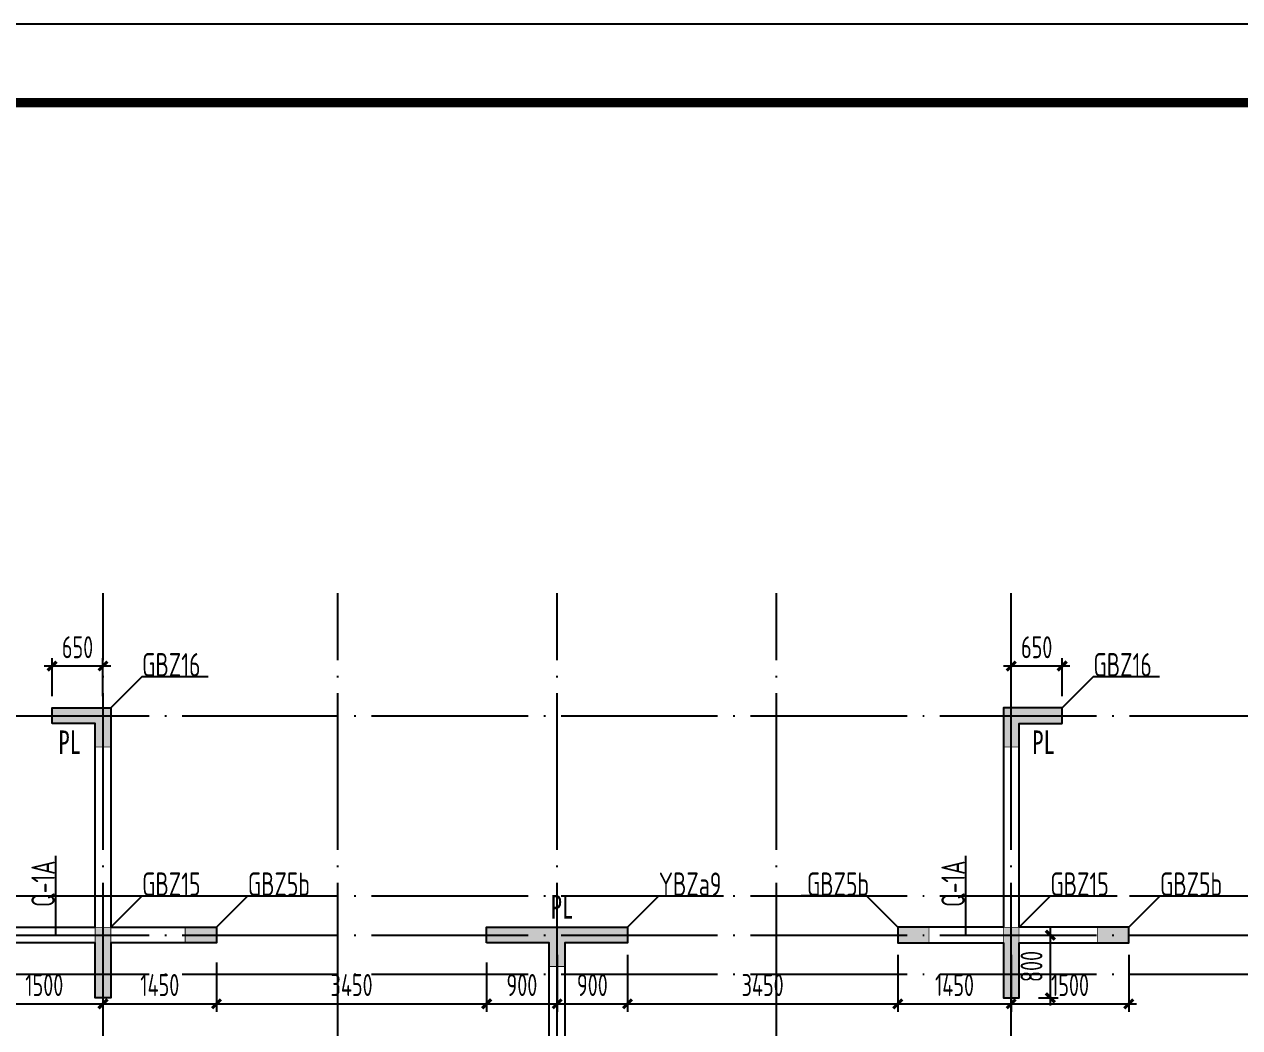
# Model space of a CAD drawing. Extents: x 154268 to 5133249, y -1832900 to 601179.
# Drawn here: x 462998 to 478521, y 588232 to 601038 of the extents above; entities that cross this region are included whole.
import ezdxf
from ezdxf.enums import TextEntityAlignment as Align

# ---------------------------------------------------------------- set-up
doc = ezdxf.new("R2010")
doc.units = 0
doc.header["$LTSCALE"] = 1000
doc.linetypes.add('DOTE', pattern=[2.42, 2, -0.2, 0.02, -0.2])
doc.layers.add('_TSZ_PLOT_MARK', color=1, linetype='Continuous', plot=False)
for name, color, linetype in [('A-ANNO-AXIS', 94, 'Continuous'), ('A-ANNO-DOTE', 15, 'DOTE'), ('A-ANNO-TITLE', 3, 'Continuous'), ('DIM', 3, 'Continuous'), ('S-WALL-DE-标注', 7, 'Continuous'), ('S-WALL-砼墙', 60, 'Continuous'), ('S-WALL-编号', 7, 'Continuous'), ('WCOL', 7, 'Continuous'), ('WCOL_HATCH', 251, 'Continuous'), ('WCOL_NUM', 7, 'Continuous')]:
    doc.layers.add(name, color=color, linetype=linetype)
doc.styles.add('TSSD_Dimension', font='tssdeng.shx', dxfattribs={"width": 0.7, "bigfont": 'Hztxt.shx'})
doc.styles.add('TSSD_Label', font='tssdeng.shx', dxfattribs={"width": 0.7, "bigfont": 'hztxt.shx'})
doc.styles.add('TY1', font='')
doc.styles.get('TY1').set_extended_font_data('SimSun')
doc.dimstyles.new('TSSD_100_100$0', dxfattribs={"dimtxt": 280, "dimasz": 80, "dimexe": 100, "dimexo": 250, "dimgap": 100, "dimtad": 1, "dimdec": 0, "dimzin": 0, "dimdsep": 46, "dimtxsty": 'TSSD_Dimension', "dimblk": 'ARCHTICK', "dimcen": 0, "dimdle": 100, "dimclrd": 3, "dimclre": 3, "dimclrt": 7, "dimadec": 0, "dimazin": 0, "dimtfac": 1, "dimtdec": 0, "dimtix": 1, "dimtmove": 2, "dimatfit": 3, "dimldrblk": 'ARCHTICK', "dimfxl": 100, "dimtolj": 1, "dimtzin": 0, "dimarcsym": 0})

# ---------------------------------------------------------------- blocks, each defined once
blk = doc.blocks.new('T4zw1')
at = {"layer": 'A-ANNO-DOTE'}
for p, q in [((1572757, -2354199), (1572757, -2338823)), ((1575757, -2354199), (1575757, -2338823)), ((1578557, -2354199), (1578557, -2338823)), ((1581357, -2354199), (1581357, -2338823)), ((1584357, -2354199), (1584357, -2338823)), ((1554406, -2340387), (1601542, -2340387)), ((1554406, -2342687), (1596363, -2342687)), ((1554406, -2343187), (1601542, -2343187)), ((1554406, -2343687), (1601542, -2343687))]:
    blk.add_line(p, q, dxfattribs=at)
blk = doc.blocks.new('_ArchTick')
at = {"color": 0, "linetype": 'ByBlock', "const_width": 0.5}
blk.add_lwpolyline([(-0.71, -0.71), (0.71, 0.71)], dxfattribs=at)
blk = doc.blocks.new('*D238')
at = {"layer": 'Defpoints', "color": 0, "transparency": 16777216}
for p in [(15480, 10303), (16980, 10303), (16980, 9526)]:
    blk.add_point(p, dxfattribs=at)
at = {"layer": 'DIM', "color": 3, "lineweight": -2, "transparency": 16777216}
for p, q in [((15480, 10053), (15480, 9426)), ((16980, 10053), (16980, 9426)), ((15380, 9526), (17080, 9526))]:
    blk.add_line(p, q, dxfattribs=at)
at = {"layer": 'DIM', "color": 3, "lineweight": -2, "transparency": 16777216, "xscale": 80, "yscale": 80, "zscale": 80, "rotation": 180}
blk.add_blockref('_ArchTick', (15480, 9526), dxfattribs=at)
at = {"layer": 'DIM', "color": 3, "lineweight": -2, "transparency": 16777216, "xscale": 80, "yscale": 80, "zscale": 80}
blk.add_blockref('_ArchTick', (16980, 9526), dxfattribs=at)
at = {"layer": 'DIM', "color": 7, "transparency": 16777216, "insert": (16230, 9766), "char_height": 280, "attachment_point": 5, "style": 'TSSD_Dimension'}
blk.add_mtext('\\A1;1500', dxfattribs=at)
blk = doc.blocks.new('*D239')
at = {"layer": 'Defpoints', "color": 0, "transparency": 16777216}
for p in [(16980, 10303), (18430, 10303), (18430, 9526)]:
    blk.add_point(p, dxfattribs=at)
at = {"layer": 'DIM', "color": 3, "lineweight": -2, "transparency": 16777216}
for p, q in [((16980, 10053), (16980, 9426)), ((18430, 10053), (18430, 9426)), ((16880, 9526), (18530, 9526))]:
    blk.add_line(p, q, dxfattribs=at)
at = {"layer": 'DIM', "color": 3, "lineweight": -2, "transparency": 16777216, "xscale": 80, "yscale": 80, "zscale": 80, "rotation": 180}
blk.add_blockref('_ArchTick', (16980, 9526), dxfattribs=at)
at = {"layer": 'DIM', "color": 3, "lineweight": -2, "transparency": 16777216, "xscale": 80, "yscale": 80, "zscale": 80}
blk.add_blockref('_ArchTick', (18430, 9526), dxfattribs=at)
at = {"layer": 'DIM', "color": 7, "transparency": 16777216, "insert": (17705, 9766), "char_height": 280, "attachment_point": 5, "style": 'TSSD_Dimension'}
blk.add_mtext('\\A1;1450', dxfattribs=at)
blk = doc.blocks.new('*D240')
at = {"layer": 'Defpoints', "color": 0, "transparency": 16777216}
for p in [(18430, 10303), (21880, 10303), (21880, 9526)]:
    blk.add_point(p, dxfattribs=at)
at = {"layer": 'DIM', "color": 3, "lineweight": -2, "transparency": 16777216}
for p, q in [((18430, 10053), (18430, 9426)), ((21880, 10053), (21880, 9426)), ((18330, 9526), (21980, 9526))]:
    blk.add_line(p, q, dxfattribs=at)
at = {"layer": 'DIM', "color": 3, "lineweight": -2, "transparency": 16777216, "xscale": 80, "yscale": 80, "zscale": 80, "rotation": 180}
blk.add_blockref('_ArchTick', (18430, 9526), dxfattribs=at)
at = {"layer": 'DIM', "color": 3, "lineweight": -2, "transparency": 16777216, "xscale": 80, "yscale": 80, "zscale": 80}
blk.add_blockref('_ArchTick', (21880, 9526), dxfattribs=at)
at = {"layer": 'DIM', "color": 7, "transparency": 16777216, "insert": (20155, 9766), "char_height": 280, "attachment_point": 5, "style": 'TSSD_Dimension'}
blk.add_mtext('\\A1;3450', dxfattribs=at)
blk = doc.blocks.new('*D241')
at = {"layer": 'Defpoints', "color": 0, "transparency": 16777216}
for p in [(22780, 10403), (21880, 10303), (22780, 9526)]:
    blk.add_point(p, dxfattribs=at)
at = {"layer": 'DIM', "color": 3, "lineweight": -2, "transparency": 16777216}
for p, q in [((22780, 10153), (22780, 9426)), ((21880, 10053), (21880, 9426)), ((21780, 9526), (22880, 9526))]:
    blk.add_line(p, q, dxfattribs=at)
at = {"layer": 'DIM', "color": 3, "lineweight": -2, "transparency": 16777216, "xscale": 80, "yscale": 80, "zscale": 80, "rotation": 180}
blk.add_blockref('_ArchTick', (21880, 9526), dxfattribs=at)
at = {"layer": 'DIM', "color": 3, "lineweight": -2, "transparency": 16777216, "xscale": 80, "yscale": 80, "zscale": 80}
blk.add_blockref('_ArchTick', (22780, 9526), dxfattribs=at)
at = {"layer": 'DIM', "color": 7, "transparency": 16777216, "insert": (22330, 9766), "char_height": 280, "attachment_point": 5, "style": 'TSSD_Dimension'}
blk.add_mtext('\\A1;900', dxfattribs=at)
blk = doc.blocks.new('*D242')
at = {"layer": 'Defpoints', "color": 0, "transparency": 16777216}
for p in [(22780, 10403), (23680, 10403), (23680, 9526)]:
    blk.add_point(p, dxfattribs=at)
at = {"layer": 'DIM', "color": 3, "lineweight": -2, "transparency": 16777216}
for p, q in [((22780, 10153), (22780, 9426)), ((23680, 10153), (23680, 9426)), ((22680, 9526), (23780, 9526))]:
    blk.add_line(p, q, dxfattribs=at)
at = {"layer": 'DIM', "color": 3, "lineweight": -2, "transparency": 16777216, "xscale": 80, "yscale": 80, "zscale": 80, "rotation": 180}
blk.add_blockref('_ArchTick', (22780, 9526), dxfattribs=at)
at = {"layer": 'DIM', "color": 3, "lineweight": -2, "transparency": 16777216, "xscale": 80, "yscale": 80, "zscale": 80}
blk.add_blockref('_ArchTick', (23680, 9526), dxfattribs=at)
at = {"layer": 'DIM', "color": 7, "transparency": 16777216, "insert": (23230, 9766), "char_height": 280, "attachment_point": 5, "style": 'TSSD_Dimension'}
blk.add_mtext('\\A1;900', dxfattribs=at)
blk = doc.blocks.new('*D243')
at = {"layer": 'Defpoints', "color": 0, "transparency": 16777216}
for p in [(23680, 10403), (27130, 10403), (27130, 9526)]:
    blk.add_point(p, dxfattribs=at)
at = {"layer": 'DIM', "color": 3, "lineweight": -2, "transparency": 16777216}
for p, q in [((23680, 10153), (23680, 9426)), ((27130, 10153), (27130, 9426)), ((23580, 9526), (27230, 9526))]:
    blk.add_line(p, q, dxfattribs=at)
at = {"layer": 'DIM', "color": 3, "lineweight": -2, "transparency": 16777216, "xscale": 80, "yscale": 80, "zscale": 80, "rotation": 180}
blk.add_blockref('_ArchTick', (23680, 9526), dxfattribs=at)
at = {"layer": 'DIM', "color": 3, "lineweight": -2, "transparency": 16777216, "xscale": 80, "yscale": 80, "zscale": 80}
blk.add_blockref('_ArchTick', (27130, 9526), dxfattribs=at)
at = {"layer": 'DIM', "color": 7, "transparency": 16777216, "insert": (25405, 9766), "char_height": 280, "attachment_point": 5, "style": 'TSSD_Dimension'}
blk.add_mtext('\\A1;3450', dxfattribs=at)
blk = doc.blocks.new('*D244')
at = {"layer": 'Defpoints', "color": 0, "transparency": 16777216}
for p in [(27130, 10403), (28580, 10403), (28580, 9526)]:
    blk.add_point(p, dxfattribs=at)
at = {"layer": 'DIM', "color": 3, "lineweight": -2, "transparency": 16777216}
for p, q in [((27130, 10153), (27130, 9426)), ((28580, 10153), (28580, 9426)), ((27030, 9526), (28680, 9526))]:
    blk.add_line(p, q, dxfattribs=at)
at = {"layer": 'DIM', "color": 3, "lineweight": -2, "transparency": 16777216, "xscale": 80, "yscale": 80, "zscale": 80, "rotation": 180}
blk.add_blockref('_ArchTick', (27130, 9526), dxfattribs=at)
at = {"layer": 'DIM', "color": 3, "lineweight": -2, "transparency": 16777216, "xscale": 80, "yscale": 80, "zscale": 80}
blk.add_blockref('_ArchTick', (28580, 9526), dxfattribs=at)
at = {"layer": 'DIM', "color": 7, "transparency": 16777216, "insert": (27855, 9766), "char_height": 280, "attachment_point": 5, "style": 'TSSD_Dimension'}
blk.add_mtext('\\A1;1450', dxfattribs=at)
blk = doc.blocks.new('*D245')
at = {"layer": 'Defpoints', "color": 0, "transparency": 16777216}
for p in [(28580, 10403), (30080, 10403), (30080, 9526)]:
    blk.add_point(p, dxfattribs=at)
at = {"layer": 'DIM', "color": 3, "lineweight": -2, "transparency": 16777216}
for p, q in [((28580, 10153), (28580, 9426)), ((30080, 10153), (30080, 9426)), ((28480, 9526), (30180, 9526))]:
    blk.add_line(p, q, dxfattribs=at)
at = {"layer": 'DIM', "color": 3, "lineweight": -2, "transparency": 16777216, "xscale": 80, "yscale": 80, "zscale": 80, "rotation": 180}
blk.add_blockref('_ArchTick', (28580, 9526), dxfattribs=at)
at = {"layer": 'DIM', "color": 3, "lineweight": -2, "transparency": 16777216, "xscale": 80, "yscale": 80, "zscale": 80}
blk.add_blockref('_ArchTick', (30080, 9526), dxfattribs=at)
at = {"layer": 'DIM', "color": 7, "transparency": 16777216, "insert": (29330, 9766), "char_height": 280, "attachment_point": 5, "style": 'TSSD_Dimension'}
blk.add_mtext('\\A1;1500', dxfattribs=at)
blk = doc.blocks.new('*D322')
at = {"layer": 'Defpoints', "color": 0, "transparency": 16777216}
for p in [(28680, 10403), (28680, 9603), (29079, 9603)]:
    blk.add_point(p, dxfattribs=at)
at = {"layer": 'DIM', "color": 3, "lineweight": -2, "transparency": 16777216}
for p, q in [((28930, 10403), (29179, 10403)), ((29079, 10503), (29079, 9503)), ((28930, 9603), (29179, 9603))]:
    blk.add_line(p, q, dxfattribs=at)
at = {"layer": 'DIM', "color": 3, "lineweight": -2, "transparency": 16777216, "xscale": 80, "yscale": 80, "zscale": 80}
for p, rotation in [((29079, 10403), 90), ((29079, 9603), 270)]:
    blk.add_blockref('_ArchTick', p, dxfattribs=dict(at, rotation=rotation))
at = {"layer": 'DIM', "color": 7, "transparency": 16777216, "insert": (28839, 10003), "char_height": 280, "attachment_point": 5, "rotation": 90, "style": 'TSSD_Dimension'}
blk.add_mtext('\\A1;800', dxfattribs=at)
blk = doc.blocks.new('*D360')
at = {"layer": 'Defpoints', "color": 0, "transparency": 16777216}
for p in [(16330, 13838), (16330, 13203), (16980, 13203)]:
    blk.add_point(p, dxfattribs=at)
at = {"layer": 'DIM', "color": 3, "lineweight": -2, "transparency": 16777216}
for p, q in [((17080, 13838), (16230, 13838)), ((16330, 13453), (16330, 13938)), ((16980, 13453), (16980, 13938))]:
    blk.add_line(p, q, dxfattribs=at)
at = {"layer": 'DIM', "color": 3, "lineweight": -2, "transparency": 16777216, "xscale": 80, "yscale": 80, "zscale": 80, "rotation": 180}
blk.add_blockref('_ArchTick', (16330, 13838), dxfattribs=at)
at = {"layer": 'DIM', "color": 3, "lineweight": -2, "transparency": 16777216, "xscale": 80, "yscale": 80, "zscale": 80}
blk.add_blockref('_ArchTick', (16980, 13838), dxfattribs=at)
at = {"layer": 'DIM', "color": 7, "transparency": 16777216, "insert": (16655, 14078), "char_height": 280, "attachment_point": 5, "style": 'TSSD_Dimension'}
blk.add_mtext('\\A1;650', dxfattribs=at)
blk = doc.blocks.new('*D361')
at = {"layer": 'Defpoints', "color": 0, "transparency": 16777216}
for p in [(28580, 13838), (28580, 13203), (29230, 13203)]:
    blk.add_point(p, dxfattribs=at)
at = {"layer": 'DIM', "color": 3, "lineweight": -2, "transparency": 16777216}
for p, q in [((29330, 13838), (28480, 13838)), ((28580, 13453), (28580, 13938)), ((29230, 13453), (29230, 13938))]:
    blk.add_line(p, q, dxfattribs=at)
at = {"layer": 'DIM', "color": 3, "lineweight": -2, "transparency": 16777216, "xscale": 80, "yscale": 80, "zscale": 80, "rotation": 180}
blk.add_blockref('_ArchTick', (28580, 13838), dxfattribs=at)
at = {"layer": 'DIM', "color": 3, "lineweight": -2, "transparency": 16777216, "xscale": 80, "yscale": 80, "zscale": 80}
blk.add_blockref('_ArchTick', (29230, 13838), dxfattribs=at)
at = {"layer": 'DIM', "color": 7, "transparency": 16777216, "insert": (28905, 14078), "char_height": 280, "attachment_point": 5, "style": 'TSSD_Dimension'}
blk.add_mtext('\\A1;650', dxfattribs=at)
blk = doc.blocks.new('7-4q1a')
at = {"layer": 'S-WALL-砼墙'}
for points in [[(10150, 3300), (10150, 3500), (10900, 3500), (10900, 700), (12250, 700), (12250, 500), (10900, 500), (10900, -200), (10700, -200), (10700, 500), (9300, 500), (9300, 700), (10700, 700), (10700, 3300)], [(23050, 3300), (23050, 3500), (22300, 3500), (22300, 700), (20950, 700), (20950, 500), (22300, 500), (22300, -200), (22500, -200), (22500, 500), (23900, 500), (23900, 700), (22500, 700), (22500, 3300)], [(15700, 500), (15700, 700), (17500, 700), (17500, 500), (16700, 500), (16700, -2900), (16500, -2900), (16500, 500)]]:
    blk.add_lwpolyline(points, close=True, dxfattribs=at)
blk = doc.blocks.new('2T4QBZ4')
at = {"layer": 'DIM'}
for base, p1, p2, picture, middle in [((16330, 13838.1), (16980, 13203.2), (16330, 13203.2), '*D360', (16655, 14078.1)), ((28580, 13838.1), (29230, 13203.2), (28580, 13203.2), '*D361', (28905, 14078.1)), ((22780, 9526.2), (21880, 10303.2), (22780, 10403.2), '*D241', (22330, 9766.2)), ((23680, 9526.2), (22780, 10403.2), (23680, 10403.2), '*D242', (23230, 9766.2)), ((27130, 9526.2), (23680, 10403.2), (27130, 10403.2), '*D243', (25405, 9766.2)), ((28580, 9526.2), (27130, 10403.2), (28580, 10403.2), '*D244', (27855, 9766.2)), ((30080, 9526.2), (28580, 10403.2), (30080, 10403.2), '*D245', (29330, 9766.2)), ((16980, 9526.2), (15480, 10303.2), (16980, 10303.2), '*D238', (16230, 9766.2)), ((18430, 9526.2), (16980, 10303.2), (18430, 10303.2), '*D239', (17705, 9766.2)), ((21880, 9526.2), (18430, 10303.2), (21880, 10303.2), '*D240', (20155, 9766.2))]:
    dim = blk.add_linear_dim(base=base, p1=p1, p2=p2, dimstyle='TSSD_100_100$0', dxfattribs=at)
    dim.commit()
    dim.dimension.update_dxf_attribs({"geometry": picture, "text_midpoint": middle})
dim = blk.add_linear_dim(base=(29078.7, 9603.2), p1=(28680, 10403.2), p2=(28680, 9603.2), angle=90, dimstyle='TSSD_100_100$0', dxfattribs=at)
dim.commit()
dim.dimension.update_dxf_attribs({"geometry": '*D322', "text_midpoint": (28838.7, 10003.2)})

msp = doc.modelspace()

# ---------------------------------------------------------------- hatches: boundary and pattern name
at = {"layer": 'WCOL_HATCH'}
for points in [[(463352.9, 592112.8), (463902.9, 592112.8), (463902.9, 591812.8), (464102.9, 591812.8), (464102.9, 592312.8), (463352.9, 592312.8)], [(475502.9, 591812.8), (475702.9, 591812.8), (475702.9, 592112.8), (475702.9, 592112.8), (476252.9, 592112.8), (476252.9, 592312.8), (475502.9, 592312.8)], [(463902.9, 589512.8), (463902.9, 588612.8), (464102.9, 588612.8), (464102.9, 589512.8)], [(465052.9, 589312.8), (465452.9, 589312.8), (465452.9, 589512.8), (465052.9, 589512.8)], [(468902.9, 589512.8), (470702.9, 589512.8), (470702.9, 589312.8), (469902.9, 589312.8), (469902.9, 589012.8), (469702.9, 589012.8), (469702.9, 589312.8), (468902.9, 589312.8)], [(474552.9, 589512.8), (474152.9, 589512.8), (474152.9, 589312.8), (474552.9, 589312.8)], [(475502.9, 589512.8), (475502.9, 588612.8), (475702.9, 588612.8), (475702.9, 589512.8)], [(476702.9, 589312.8), (477102.9, 589312.8), (477102.9, 589512.8), (476702.9, 589512.8)]]:
    msp.add_hatch(color=253, dxfattribs=at).paths.add_polyline_path(points)

# ---------------------------------------------------------------- linework, layer by layer
at = {"layer": '_TSZ_PLOT_MARK'}
msp.add_lwpolyline([(439303.6, 541638.3), (523403.6, 541638.3), (523403.6, 601038.3), (439303.6, 601038.3)], close=True, dxfattribs=at)
at = {"layer": 'A-ANNO-TITLE'}
msp.add_lwpolyline([(439303.6, 541638.3), (523403.6, 541638.3), (523403.6, 601038.3), (439303.6, 601038.3)], close=True, dxfattribs=at)
at = {"layer": 'A-ANNO-TITLE', "const_width": 120}
msp.add_lwpolyline([(441803.6, 542638.3), (522403.6, 542638.3), (522403.6, 600038.3), (441803.6, 600038.3)], close=True, dxfattribs=at)
at = {"layer": 'S-WALL-编号', "color": 2}
for p, q in [((463394.2, 590424.1), (463394.2, 589424.7)), ((475016.6, 590424.1), (475016.6, 589424.7))]:
    msp.add_line(p, q, dxfattribs=at)
at = {"layer": 'WCOL', "color": 2, "const_width": 10}
for points in [[(463352.9, 592112.8), (463902.9, 592112.8), (463902.9, 591812.8), (464102.9, 591812.8), (464102.9, 592312.8), (463352.9, 592312.8)], [(475502.9, 591812.8), (475702.9, 591812.8), (475702.9, 592112.8), (475702.9, 592112.8), (476252.9, 592112.8), (476252.9, 592312.8), (475502.9, 592312.8)], [(463902.9, 589512.8), (463902.9, 588612.8), (464102.9, 588612.8), (464102.9, 589512.8)], [(465052.9, 589312.8), (465452.9, 589312.8), (465452.9, 589512.8), (465052.9, 589512.8)], [(468902.9, 589512.8), (470702.9, 589512.8), (470702.9, 589312.8), (469902.9, 589312.8), (469902.9, 589012.8), (469702.9, 589012.8), (469702.9, 589312.8), (468902.9, 589312.8)], [(474552.9, 589512.8), (474152.9, 589512.8), (474152.9, 589312.8), (474552.9, 589312.8)], [(475502.9, 589512.8), (475502.9, 588612.8), (475702.9, 588612.8), (475702.9, 589512.8)], [(476702.9, 589312.8), (477102.9, 589312.8), (477102.9, 589512.8), (476702.9, 589512.8)]]:
    msp.add_lwpolyline(points, close=True, dxfattribs=at)
at = {"layer": 'WCOL_NUM', "color": 1}
for points in [[(464102.9, 592312.8), (464502.9, 592712.8), (465347, 592712.8)], [(476252.9, 592312.8), (476652.9, 592712.8), (477497, 592712.8)], [(464102.9, 589512.8), (464502.9, 589912.8), (465355.9, 589912.8)], [(465452.9, 589512.8), (465852.9, 589912.8), (466688.1, 589912.8)], [(474152.9, 589512.8), (473752.9, 589912.8), (472917.8, 589912.8)], [(475702.9, 589512.8), (476102.9, 589912.8), (476955.9, 589912.8)], [(477102.9, 589512.8), (477502.9, 589912.8), (478338.1, 589912.8)]]:
    msp.add_lwpolyline(points, dxfattribs=at)
at = {"layer": 'WCOL_NUM', "color": 7}
msp.add_lwpolyline([(470702.9, 589512.8), (471102.9, 589912.8), (471929.2, 589912.8)], dxfattribs=at)

# ---------------------------------------------------------------- block references
at = {"layer": 'A-ANNO-AXIS'}
msp.add_blockref('T4zw1', (-1108753.6, 2932599.7), dxfattribs=at)
at = {"layer": 'DIM'}
msp.add_blockref('2T4QBZ4', (447022.9, 579009.6), dxfattribs=at)
at = {"layer": 'S-WALL-砼墙', "color": 3}
msp.add_blockref('7-4q1a', (453202.9, 588812.8), dxfattribs=at)

# ---------------------------------------------------------------- texts
at = {"layer": 'S-WALL-DE-标注', "color": 3, "style": 'TY1', "width": 0.7}
for p in [(463435, 591725.7), (475872.9, 591725.7), (469723, 589624.9)]:
    msp.add_text('PL', height=300, dxfattribs=at).set_placement(p)
at = {"layer": 'S-WALL-编号', "color": 2, "style": 'TSSD_Label', "width": 0.7}
for p in [(463237.8, 590067.9), (474860.2, 590067.9)]:
    msp.add_text('Q-1A', height=300, rotation=90, dxfattribs=at).set_placement(p, align=Align.MIDDLE_CENTER)
at = {"layer": 'WCOL_NUM', "color": 1, "style": 'TSSD_Label', "width": 0.7}
for s, p in [('GBZ16', (464502.9, 592712.8)), ('GBZ16', (476652.9, 592712.8)), ('GBZ15', (464502.9, 589912.8)), ('GBZ5b', (465852.9, 589912.8)), ('GBZ5b', (472993.7, 589912.8)), ('GBZ15', (476102.9, 589912.8)), ('GBZ5b', (477502.9, 589912.8))]:
    msp.add_text(s, height=300, dxfattribs=at).set_placement(p)
at = {"layer": 'WCOL_NUM', "color": 7, "style": 'TSSD_Label', "width": 0.7}
msp.add_text('YBZa9', height=300, dxfattribs=at).set_placement((471102.9, 589912.8))

doc.saveas('drawing.dxf')
